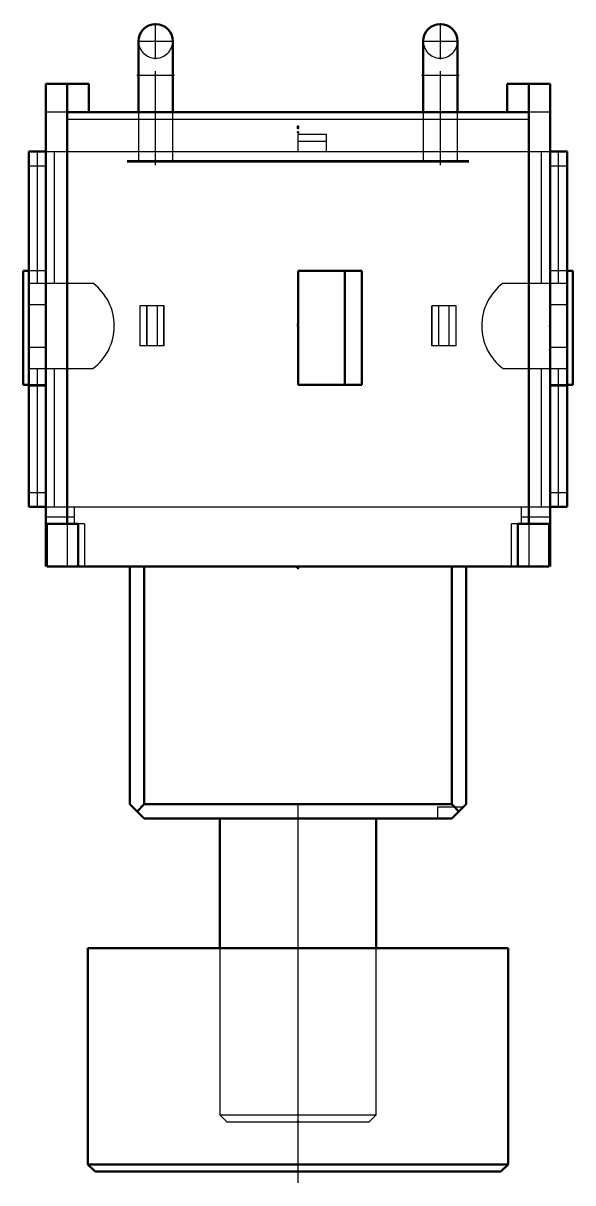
# Model space of a CAD drawing. Header units: inches. Extents: x -0.193 to 0.193, y -0.433 to 0.382.
import ezdxf

# ---------------------------------------------------------------- set-up
doc = ezdxf.new("R2010")
doc.units = ezdxf.units.IN
doc.header["$MEASUREMENT"] = 0
doc.linetypes.add('Center', pattern=[1.5, 0.45, -0.5, 0.05, -0.5])
doc.linetypes.add('Dashed', pattern=[2, 1, -1])
for name, color, linetype, lineweight in [('2d ConnectionPoints', 7, 'Continuous', 50), ('AM_0', 7, 'Continuous', 50), ('AM_4', 3, 'Continuous', 25), ('AM_7', 7, 'Center', 25), ('AM_9', 6, 'Dashed', 25)]:
    doc.layers.add(name, color=color, linetype=linetype, lineweight=lineweight)

# ---------------------------------------------------------------- blocks, each defined once
blk = doc.blocks.new('1_AB11H_terminals_0_in_AB11AH_HC_4')
at = {"layer": 'AM_0'}
for p, q in [((-0.112, 0.369), (-0.112, 0.319)), ((-0.088, 0.319), (-0.088, 0.369)), ((0.088, 0.369), (0.088, 0.319)), ((0.112, 0.319), (0.112, 0.369))]:
    blk.add_line(p, q, dxfattribs=at)
for centre in [(-0.1, 0.369), (0.1, 0.369)]:
    blk.add_arc(centre, 0.012, 0, 180, dxfattribs=at)
at = {"layer": 'AM_4'}
for p, q in [((-0.112, 0.345), (-0.088, 0.345)), ((0.088, 0.345), (0.112, 0.345))]:
    blk.add_line(p, q, dxfattribs=at)
at = {"layer": 'AM_7'}
for p, q in [((-0.1, 0.3564), (-0.1, 0.3816)), ((0.1, 0.3564), (0.1, 0.3816)), ((-0.1126, 0.369), (-0.0874, 0.369)), ((0.0874, 0.369), (0.1126, 0.369)), ((-0.1132, 0.345), (-0.0868, 0.345)), ((-0.1, 0.282), (-0.1, 0.348)), ((0.0868, 0.345), (0.1132, 0.345)), ((0.1, 0.282), (0.1, 0.348))]:
    blk.add_line(p, q, dxfattribs=at)
at = {"layer": 'AM_9'}
for p, q in [((-0.112, 0.319), (-0.112, 0.285)), ((-0.088, 0.285), (-0.088, 0.319)), ((0.088, 0.319), (0.088, 0.285)), ((0.112, 0.285), (0.112, 0.319)), ((0.12, 0.285), (-0.12, 0.285)), ((0.12, 0.284), (-0.12, 0.284))]:
    blk.add_line(p, q, dxfattribs=at)
for centre in [(-0.1, 0.369), (0.1, 0.369)]:
    blk.add_arc(centre, 0.012, 180, 360, dxfattribs=at)
blk = doc.blocks.new('2_AB1H_bracket_ra_0_in_AB11AH_HC_4')
at = {"layer": 'AM_0'}
for p, q in [((-0.189, 0.2915), (-0.177, 0.2915)), ((-0.189, 0.042), (-0.189, 0.2915)), ((-0.177, 0.2915), (-0.177, 0.042)), ((0.177, 0.042), (0.177, 0.2915)), ((0.189, 0.2915), (0.177, 0.2915)), ((0.189, 0.2915), (0.189, 0.042)), ((-0.177, 0.042), (-0.189, 0.042)), ((0.177, 0.042), (0.189, 0.042))]:
    blk.add_line(p, q, dxfattribs=at)
at = {"layer": 'AM_4'}
for p, q in [((-0.189, 0.2815), (-0.177, 0.2815)), ((0.177, 0.2815), (0.189, 0.2815)), ((-0.189, 0.052), (-0.177, 0.052)), ((0.177, 0.052), (0.189, 0.052))]:
    blk.add_line(p, q, dxfattribs=at)
at = {"layer": 'AM_9'}
for p, q in [((0, 0.2915), (0, 0.3035)), ((0.02, 0.3035), (0, 0.3035)), ((0.02, 0.2915), (0.02, 0.3035)), ((0.02, 0.2985), (0, 0.2985)), ((-0.183, 0.199), (-0.183, 0.2915)), ((-0.177, 0.2915), (0.177, 0.2915)), ((-0.171, 0.199), (-0.171, 0.2915)), ((0.171, 0.199), (0.171, 0.2915)), ((0.183, 0.199), (0.183, 0.2915)), ((-0.189, 0.208), (-0.177, 0.208)), ((0.177, 0.208), (0.189, 0.208)), ((-0.189, 0.199), (-0.144, 0.199)), ((0.144, 0.199), (0.189, 0.199)), ((-0.189, 0.184), (-0.177, 0.184)), ((-0.094, 0.183), (-0.111, 0.183)), ((-0.111, 0.183), (-0.111, 0.155)), ((-0.1062, 0.155), (-0.1062, 0.183)), ((-0.106, 0.155), (-0.106, 0.183)), ((-0.099, 0.183), (-0.099, 0.155)), ((-0.0942, 0.155), (-0.0942, 0.183)), ((-0.094, 0.155), (-0.094, 0.183)), ((0.111, 0.183), (0.094, 0.183)), ((0.094, 0.155), (0.094, 0.183)), ((0.0942, 0.155), (0.0942, 0.183)), ((0.099, 0.155), (0.099, 0.183)), ((0.106, 0.183), (0.106, 0.155)), ((0.1062, 0.155), (0.1062, 0.183)), ((0.111, 0.155), (0.111, 0.183)), ((0.177, 0.184), (0.189, 0.184)), ((-0.094, 0.155), (-0.111, 0.155)), ((0.111, 0.155), (0.094, 0.155)), ((-0.189, 0.154), (-0.177, 0.154)), ((0.177, 0.154), (0.189, 0.154)), ((-0.189, 0.139), (-0.144, 0.139)), ((-0.183, 0.042), (-0.183, 0.139)), ((-0.171, 0.042), (-0.171, 0.139)), ((0.144, 0.139), (0.189, 0.139)), ((0.171, 0.042), (0.171, 0.139)), ((0.183, 0.042), (0.183, 0.139)), ((-0.189, 0.127), (-0.177, 0.127)), ((0.177, 0.127), (0.189, 0.127)), ((-0.177, 0.042), (0.177, 0.042)), ((-0.157, 0.03), (-0.157, 0.042)), ((0.157, 0.03), (0.157, 0.042)), ((-0.177, 0.035), (-0.157, 0.035)), ((0.157, 0.035), (0.177, 0.035))]:
    blk.add_line(p, q, dxfattribs=at)
for centre, start, end in [((-0.1665, 0.169), 306.8699, 53.1301), ((0.1665, 0.169), 126.8699, 233.1301)]:
    blk.add_arc(centre, 0.0375, start, end, dxfattribs=at)
blk = doc.blocks.new('3_AB1AP_HC_caps_0_in_AB11AH_HC_4')
at = {"layer": 'AM_0'}
for p, q in [((-0.1475, -0.268), (0.1475, -0.268)), ((-0.1475, -0.268), (-0.1475, -0.42)), ((0.1475, -0.42), (0.1475, -0.268)), ((-0.1475, -0.42), (-0.1425, -0.425)), ((-0.1475, -0.42), (0.1475, -0.42)), ((0.1425, -0.425), (0.1475, -0.42)), ((-0.1425, -0.425), (0.1425, -0.425))]:
    blk.add_line(p, q, dxfattribs=at)
at = {"layer": 'AM_9'}
for p, q in [((-0.055, -0.268), (-0.055, -0.385)), ((0.055, -0.385), (0.055, -0.268)), ((-0.055, -0.385), (-0.05, -0.39)), ((-0.055, -0.385), (0.055, -0.385)), ((-0.05, -0.39), (0.05, -0.39)), ((0.05, -0.39), (0.055, -0.385))]:
    blk.add_line(p, q, dxfattribs=at)
blk = doc.blocks.new('4_AB11A_plungers_0_in_AB11AH_HC_4')
at = {"layer": 'AM_0'}
for p, q in [((-0.055, -0.177), (-0.055, -0.268)), ((0.055, -0.268), (0.055, -0.177))]:
    blk.add_line(p, q, dxfattribs=at)
at = {"layer": 'AM_7'}
blk.add_line((0, -0.43285), (0, -0.16635), dxfattribs=at)
at = {"layer": 'AM_9'}
for p, q in [((-0.055, -0.268), (-0.055, -0.385)), ((0.055, -0.385), (0.055, -0.268)), ((-0.055, -0.385), (0.055, -0.385)), ((-0.055, -0.385), (-0.05, -0.39)), ((-0.05, -0.39), (0.05, -0.39)), ((0.05, -0.39), (0.055, -0.385))]:
    blk.add_line(p, q, dxfattribs=at)
blk = doc.blocks.new('5_AB11H_body_0_in_AB11AH_HC_4')
at = {"layer": 'AM_0'}
for p, q in [((-0.177, 0.339), (-0.147, 0.339)), ((-0.177, 0.339), (-0.177, 0.2915)), ((-0.162, 0.339), (-0.162, 0.03)), ((-0.147, 0.319), (-0.147, 0.339)), ((0.147, 0.339), (0.177, 0.339)), ((0.147, 0.319), (0.147, 0.339)), ((0.162, 0.339), (0.162, 0.03)), ((0.177, 0.339), (0.177, 0.2915)), ((0.162, 0.319), (-0.162, 0.319)), ((-0.189, 0.2076), (-0.193, 0.2076)), ((-0.193, 0.2076), (-0.193, 0.1276)), ((0.04486, 0.2076), (0, 0.2076)), ((0, 0.2076), (0, 0.1276)), ((0.03286, 0.2076), (0.03286, 0.1276)), ((0.04486, 0.2076), (0.04486, 0.1276)), ((0.193, 0.2076), (0.189, 0.2076)), ((0.193, 0.2076), (0.193, 0.1276)), ((-0.189, 0.1276), (-0.193, 0.1276)), ((0.04486, 0.1276), (0, 0.1276)), ((0.193, 0.1276), (0.189, 0.1276)), ((-0.177, 0.042), (-0.177, 0)), ((0.177, 0.042), (0.177, 0)), ((-0.1765, 0.03), (-0.1545, 0.03)), ((-0.1765, 0.03), (-0.1765, 0)), ((-0.1545, 0), (-0.1545, 0.03)), ((0.1545, 0.03), (0.1765, 0.03)), ((0.1545, 0.03), (0.1545, 0)), ((0.1765, 0), (0.1765, 0.03)), ((-0.1765, 0), (0.1765, 0)), ((-0.118, -0.167), (-0.118, 0)), ((-0.108, -0.167), (-0.108, 0)), ((0.108, -0.167), (0.108, 0)), ((0.118, -0.167), (0.118, 0)), ((-0.108, -0.177), (-0.118, -0.167)), ((-0.108, -0.167), (-0.113, -0.172)), ((0.108, -0.167), (-0.108, -0.167)), ((0.118, -0.167), (0.108, -0.177)), ((0.113, -0.172), (0.108, -0.167)), ((0.108, -0.177), (-0.108, -0.177))]:
    blk.add_line(p, q, dxfattribs=at)
at = {"layer": 'AM_9'}
for p, q in [((-0.162, 0.319), (-0.177, 0.319)), ((0.177, 0.319), (0.162, 0.319)), ((0.162, 0.314), (-0.162, 0.314)), ((-0.177, 0.2076), (-0.189, 0.2076)), ((0.189, 0.2076), (0.177, 0.2076)), ((-0.177, 0.1276), (-0.189, 0.1276)), ((0.189, 0.1276), (0.177, 0.1276)), ((-0.162, 0.03), (-0.162, 0)), ((-0.15, 0.03), (-0.1545, 0.03)), ((-0.15, 0.03), (-0.15, 0)), ((0.15, 0), (0.15, 0.03)), ((0.1545, 0.03), (0.15, 0.03)), ((0.162, 0.03), (0.162, 0)), ((0.098, -0.169), (0.098, -0.177)), ((0.116, -0.169), (0.098, -0.169))]:
    blk.add_line(p, q, dxfattribs=at)

msp = doc.modelspace()

# ---------------------------------------------------------------- linework, layer by layer
at = {"layer": '2d ConnectionPoints'}
for p in [(0, 0.309), (0, 0.308), (0, 0.308), (0, 0.305), (0, 0.305), (0, 0.17), (0, 0.169), (0, 0.169), (0.177, 0.169), (0.177, 0.152), (-0.001, 0), (0, 0), (0, -0.001), (0, -0.177), (0, -0.177), (0, -0.39), (0, -0.39)]:
    msp.add_point(p, dxfattribs=at)

# ---------------------------------------------------------------- block references
for name in ['1_AB11H_terminals_0_in_AB11AH_HC_4', '5_AB11H_body_0_in_AB11AH_HC_4', '2_AB1H_bracket_ra_0_in_AB11AH_HC_4', '4_AB11A_plungers_0_in_AB11AH_HC_4', '3_AB1AP_HC_caps_0_in_AB11AH_HC_4']:
    msp.add_blockref(name, (0, 0))

doc.saveas('drawing.dxf')
